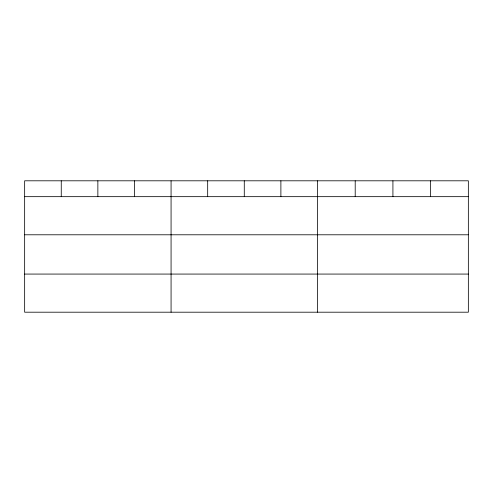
<?xml version="1.0" encoding="UTF-8"?>
<svg xmlns="http://www.w3.org/2000/svg" width="493" height="493" viewBox="0 0 493 493"><rect width="100%" height="100%" fill="white"/><g stroke="black" fill="none" stroke-linecap="round" stroke-linejoin="round"><path stroke-width="0.74" d="M468.35 234.791L468.35 180.802L24.65 180.802L24.65 312.198L468.35 312.198L468.35 234.791L24.65 234.791M24.65 196.664L468.35 196.664M24.65 274.071L468.35 274.071M430.635 180.802L430.635 196.664M392.921 180.802L392.921 196.664M355.206 180.802L355.206 196.664M317.492 180.802L317.492 312.198M280.887 180.802L280.887 196.664M244.281 180.802L244.281 196.664M207.676 180.802L207.676 196.664M171.071 180.802L171.071 312.198M134.466 180.802L134.466 196.664M97.861 180.802L97.861 196.664M61.255 180.802L61.255 196.664"/></g></svg>
